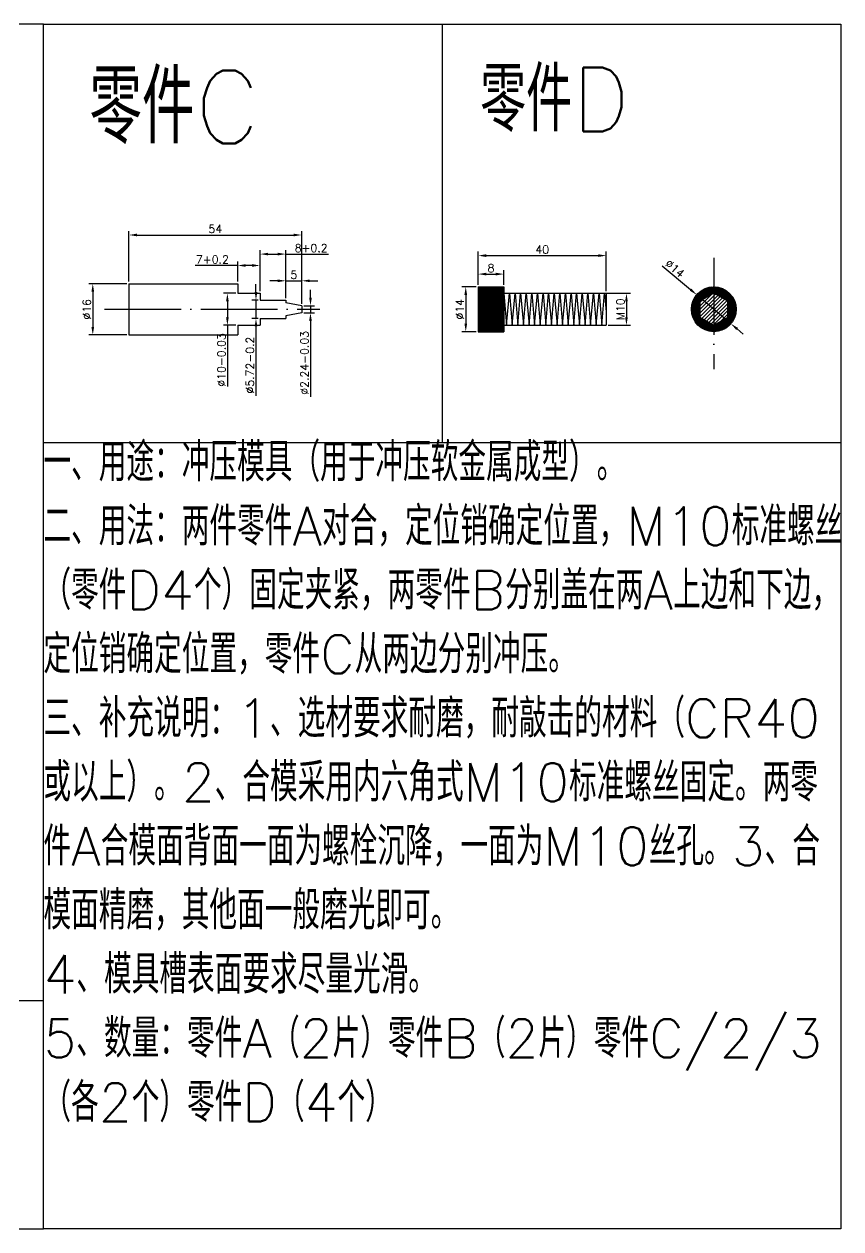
# Model space of a CAD drawing. Header units: millimetres. Extents: x 66 to 909, y 63 to 439.
# Drawn here: x 654.3 to 909.4, y 62.9 to 439.4 of the extents above; entities that cross this region are included whole.
import ezdxf

# ---------------------------------------------------------------- set-up
doc = ezdxf.new("R2010")
doc.units = ezdxf.units.MM
doc.linetypes.add('ACAD_ISO04W100', pattern=[30, 24, -3, 0, -3])
for name, color, linetype, lineweight in [('dim', 82, 'Continuous', 9), ('图层4', 250, 'Continuous', 20), ('图层5', 253, 'Continuous', 5)]:
    doc.layers.add(name, color=color, linetype=linetype, lineweight=lineweight)
doc.layers.add('图层1', color=1, linetype='ACAD_ISO04W100')
doc.styles.get("Standard").update_dxf_attribs({"font": 'txt', "bigfont": 'gbcbig.shx'})
doc.dimstyles.new('ISO-25', dxfattribs={"dimtxt": 2.5, "dimasz": 2.5, "dimexe": 1.25, "dimexo": 0.625, "dimtad": 1, "dimtxsty": 'Standard', "dimcen": 2.5, "dimadec": 0, "dimazin": 0, "dimtfac": 1, "dimtmove": 0, "dimatfit": 3, "dimfxl": 0, "dimarcsym": 0})

# ---------------------------------------------------------------- blocks, each defined once
blk = doc.blocks.new('*D59')
at = {"layer": 'Defpoints', "color": 0}
for p in [(721.04, 363.95), (721.04, 358.27), (728.04, 355.27)]:
    blk.add_point(p, dxfattribs=at)
at = {"layer": 'dim', "color": 0, "lineweight": -2}
for p, q in [((721.04, 358.9), (721.04, 365.2)), ((728.04, 355.9), (728.04, 365.2)), ((721.04, 363.95), (707.71, 363.95)), ((725.54, 363.95), (723.54, 363.95))]:
    blk.add_line(p, q, dxfattribs=at)
at = {"layer": 'dim', "color": 0}
for points in [[(723.54, 364.37), (723.54, 363.54), (721.04, 363.95)], [(725.54, 364.37), (725.54, 363.54), (728.04, 363.95)]]:
    blk.add_solid(points, dxfattribs=at)
at = {"layer": 'dim', "color": 0, "insert": (713.12, 365.83), "char_height": 2.5, "attachment_point": 5}
blk.add_mtext('7+0.2', dxfattribs=at)
blk = doc.blocks.new('*D60')
at = {"layer": 'Defpoints', "color": 0}
for p in [(687.04, 358.27), (675.77, 342.27), (687.04, 342.27)]:
    blk.add_point(p, dxfattribs=at)
at = {"layer": 'dim', "color": 0, "lineweight": -2}
for p, q in [((686.42, 358.27), (674.52, 358.27)), ((675.77, 355.77), (675.77, 344.77)), ((686.42, 342.27), (674.52, 342.27))]:
    blk.add_line(p, q, dxfattribs=at)
at = {"layer": 'dim', "color": 0}
for points in [[(675.35, 355.77), (676.19, 355.77), (675.77, 358.27)], [(675.35, 344.77), (676.19, 344.77), (675.77, 342.27)]]:
    blk.add_solid(points, dxfattribs=at)
at = {"layer": 'dim', "color": 0, "insert": (673.9, 350.27), "char_height": 2.5, "attachment_point": 5, "rotation": 90}
blk.add_mtext('%%C16', dxfattribs=at)
blk = doc.blocks.new('*D61')
at = {"layer": 'Defpoints', "color": 0}
for p in [(721.04, 355.27), (717.81, 345.27), (721.04, 345.27)]:
    blk.add_point(p, dxfattribs=at)
at = {"layer": 'dim', "color": 0, "lineweight": -2}
for p, q in [((720.42, 355.27), (716.56, 355.27)), ((717.81, 352.77), (717.81, 347.77)), ((720.42, 345.27), (716.56, 345.27)), ((717.81, 345.27), (717.81, 326.11))]:
    blk.add_line(p, q, dxfattribs=at)
at = {"layer": 'dim', "color": 0}
for points in [[(717.39, 352.77), (718.23, 352.77), (717.81, 355.27)], [(717.39, 347.77), (718.23, 347.77), (717.81, 345.27)]]:
    blk.add_solid(points, dxfattribs=at)
at = {"layer": 'dim', "color": 0, "insert": (715.94, 334.44), "char_height": 2.5, "attachment_point": 5, "rotation": 90}
blk.add_mtext('%%C10-0.03', dxfattribs=at)
blk = doc.blocks.new('*D63')
at = {"layer": 'Defpoints', "color": 0}
for p in [(796.14, 357.27), (792.26, 343.27), (796.14, 343.27)]:
    blk.add_point(p, dxfattribs=at)
at = {"layer": 'dim', "color": 0, "lineweight": -2}
for p, q in [((795.52, 357.27), (791.01, 357.27)), ((792.26, 354.77), (792.26, 345.77)), ((795.52, 343.27), (791.01, 343.27))]:
    blk.add_line(p, q, dxfattribs=at)
at = {"layer": 'dim', "color": 0}
for points in [[(791.84, 354.77), (792.67, 354.77), (792.26, 357.27)], [(791.84, 345.77), (792.67, 345.77), (792.26, 343.27)]]:
    blk.add_solid(points, dxfattribs=at)
at = {"layer": 'dim', "color": 0, "insert": (790.38, 350.27), "char_height": 2.5, "attachment_point": 5, "rotation": 90}
blk.add_mtext('%%C14', dxfattribs=at)
blk = doc.blocks.new('*D64')
at = {"layer": 'Defpoints', "color": 0}
for p in [(836.14, 367.04), (796.14, 357.27), (836.14, 355.27)]:
    blk.add_point(p, dxfattribs=at)
at = {"layer": 'dim', "color": 0, "lineweight": -2}
for p, q in [((796.14, 357.9), (796.14, 368.29)), ((798.64, 367.04), (833.64, 367.04)), ((836.14, 355.9), (836.14, 368.29))]:
    blk.add_line(p, q, dxfattribs=at)
at = {"layer": 'dim', "color": 0}
for points in [[(798.64, 367.46), (798.64, 366.62), (796.14, 367.04)], [(833.64, 367.46), (833.64, 366.62), (836.14, 367.04)]]:
    blk.add_solid(points, dxfattribs=at)
at = {"layer": 'dim', "color": 0, "insert": (816.14, 368.92), "char_height": 2.5, "attachment_point": 5}
blk.add_mtext('40', dxfattribs=at)
blk = doc.blocks.new('*D65')
at = {"layer": 'Defpoints', "color": 0}
for p in [(804.14, 361.27), (796.14, 357.27), (804.14, 357.27)]:
    blk.add_point(p, dxfattribs=at)
at = {"layer": 'dim', "color": 0, "lineweight": -2}
for p, q in [((796.14, 357.9), (796.14, 362.52)), ((804.14, 357.9), (804.14, 362.52)), ((798.64, 361.27), (801.64, 361.27))]:
    blk.add_line(p, q, dxfattribs=at)
at = {"layer": 'dim', "color": 0}
for points in [[(798.64, 361.68), (798.64, 360.85), (796.14, 361.27)], [(801.64, 361.68), (801.64, 360.85), (804.14, 361.27)]]:
    blk.add_solid(points, dxfattribs=at)
at = {"layer": 'dim', "color": 0, "insert": (800.14, 363.14), "char_height": 2.5, "attachment_point": 5}
blk.add_mtext('8', dxfattribs=at)
blk = doc.blocks.new('*D66')
at = {"layer": 'Defpoints', "color": 0}
for p in [(835.64, 355.27), (836.14, 345.27), (842.44, 345.27)]:
    blk.add_point(p, dxfattribs=at)
at = {"layer": 'dim', "color": 0, "lineweight": -2}
for p, q in [((836.26, 355.27), (843.69, 355.27)), ((842.44, 352.77), (842.44, 347.77)), ((836.77, 345.27), (843.69, 345.27))]:
    blk.add_line(p, q, dxfattribs=at)
at = {"layer": 'dim', "color": 0}
for points in [[(842.03, 352.77), (842.86, 352.77), (842.44, 355.27)], [(842.03, 347.77), (842.86, 347.77), (842.44, 345.27)]]:
    blk.add_solid(points, dxfattribs=at)
at = {"layer": 'dim', "color": 0, "insert": (840.57, 350.27), "char_height": 2.5, "attachment_point": 5, "rotation": 90}
blk.add_mtext('M10', dxfattribs=at)
blk = doc.blocks.new('*D67')
at = {"layer": 'Defpoints', "color": 0}
for p in [(864.39, 354.79), (875.08, 345.75)]:
    blk.add_point(p, dxfattribs=at)
at = {"layer": 'dim', "color": 0, "lineweight": -2}
for p, q in [((853.65, 363.86), (862.48, 356.4)), ((875.08, 345.75), (864.39, 354.79)), ((876.99, 344.14), (878.9, 342.53))]:
    blk.add_line(p, q, dxfattribs=at)
at = {"layer": 'dim', "color": 0}
for points in [[(862.75, 356.72), (862.21, 356.09), (864.39, 354.79)], [(877.26, 344.46), (876.72, 343.82), (875.08, 345.75)]]:
    blk.add_solid(points, dxfattribs=at)
at = {"layer": 'dim', "color": 0, "insert": (857.57, 363.01), "char_height": 2.5, "attachment_point": 5, "rotation": 319.797}
blk.add_mtext('∅14', dxfattribs=at)
blk = doc.blocks.new('*D68')
at = {"layer": 'Defpoints', "color": 0}
for p in [(741.04, 373.48), (687.04, 358.27), (741.04, 351.39)]:
    blk.add_point(p, dxfattribs=at)
at = {"layer": 'dim', "color": 0, "lineweight": -2}
for p, q in [((687.04, 358.9), (687.04, 374.73)), ((689.54, 373.48), (738.54, 373.48)), ((741.04, 352.02), (741.04, 374.73))]:
    blk.add_line(p, q, dxfattribs=at)
at = {"layer": 'dim', "color": 0}
for points in [[(689.54, 373.9), (689.54, 373.07), (687.04, 373.48)], [(738.54, 373.9), (738.54, 373.07), (741.04, 373.48)]]:
    blk.add_solid(points, dxfattribs=at)
at = {"layer": 'dim', "color": 0, "insert": (714.04, 375.36), "char_height": 2.5, "attachment_point": 5}
blk.add_mtext('54', dxfattribs=at)
blk = doc.blocks.new('*D69')
at = {"layer": 'Defpoints', "color": 0}
for p in [(736.04, 367.52), (728.04, 355.9), (736.04, 353.13)]:
    blk.add_point(p, dxfattribs=at)
at = {"layer": 'dim', "color": 0, "lineweight": -2}
for p, q in [((728.04, 356.52), (728.04, 368.77)), ((730.54, 367.52), (733.54, 367.52)), ((736.04, 353.76), (736.04, 368.77)), ((736.04, 367.52), (749.37, 367.52))]:
    blk.add_line(p, q, dxfattribs=at)
at = {"layer": 'dim', "color": 0}
for points in [[(730.54, 367.93), (730.54, 367.1), (728.04, 367.52)], [(733.54, 367.93), (733.54, 367.1), (736.04, 367.52)]]:
    blk.add_solid(points, dxfattribs=at)
at = {"layer": 'dim', "color": 0, "insert": (743.96, 369.39), "char_height": 2.5, "attachment_point": 5}
blk.add_mtext('8+0.2', dxfattribs=at)
blk = doc.blocks.new('*D70')
at = {"layer": 'Defpoints', "color": 0}
for p in [(741.04, 359.17), (736.04, 353.13), (741.04, 351.39)]:
    blk.add_point(p, dxfattribs=at)
at = {"layer": 'dim', "color": 0, "lineweight": -2}
for p, q in [((733.54, 359.17), (731.04, 359.17)), ((736.04, 353.76), (736.04, 360.42)), ((736.04, 359.17), (741.04, 359.17)), ((741.04, 352.02), (741.04, 360.42)), ((743.54, 359.17), (746.04, 359.17))]:
    blk.add_line(p, q, dxfattribs=at)
at = {"layer": 'dim', "color": 0}
for points in [[(733.54, 359.59), (733.54, 358.75), (736.04, 359.17)], [(743.54, 359.59), (743.54, 358.75), (741.04, 359.17)]]:
    blk.add_solid(points, dxfattribs=at)
at = {"layer": 'dim', "color": 0, "insert": (738.54, 361.04), "char_height": 2.5, "attachment_point": 5}
blk.add_mtext('5', dxfattribs=at)
blk = doc.blocks.new('*D71')
at = {"layer": 'Defpoints', "color": 0}
for p in [(728.04, 353.13), (726.74, 347.41), (728.04, 347.41)]:
    blk.add_point(p, dxfattribs=at)
at = {"layer": 'dim', "color": 0, "lineweight": -2}
for p, q in [((726.74, 355.63), (726.74, 358.13)), ((727.42, 353.13), (725.49, 353.13)), ((726.74, 353.13), (726.74, 347.41)), ((727.42, 347.41), (725.49, 347.41)), ((726.74, 344.91), (726.74, 323.25))]:
    blk.add_line(p, q, dxfattribs=at)
at = {"layer": 'dim', "color": 0}
for points in [[(726.33, 355.63), (727.16, 355.63), (726.74, 353.13)], [(726.33, 344.91), (727.16, 344.91), (726.74, 347.41)]]:
    blk.add_solid(points, dxfattribs=at)
at = {"layer": 'dim', "color": 0, "insert": (724.87, 332.83), "char_height": 2.5, "attachment_point": 5, "rotation": 90}
blk.add_mtext('%%C5.72-0.2', dxfattribs=at)
blk = doc.blocks.new('*D72')
at = {"layer": 'Defpoints', "color": 0}
for p in [(741.04, 351.39), (741.04, 349.15), (743.76, 349.15)]:
    blk.add_point(p, dxfattribs=at)
at = {"layer": 'dim', "color": 0, "lineweight": -2}
for p, q in [((743.76, 353.89), (743.76, 356.39)), ((741.67, 351.39), (745.01, 351.39)), ((743.76, 351.39), (743.76, 349.15)), ((741.67, 349.15), (745.01, 349.15)), ((743.76, 346.65), (743.76, 322.9))]:
    blk.add_line(p, q, dxfattribs=at)
at = {"layer": 'dim', "color": 0}
for points in [[(743.35, 353.89), (744.18, 353.89), (743.76, 351.39)], [(743.35, 346.65), (744.18, 346.65), (743.76, 349.15)]]:
    blk.add_solid(points, dxfattribs=at)
at = {"layer": 'dim', "color": 0, "insert": (741.89, 333.53), "char_height": 2.5, "attachment_point": 5, "rotation": 90}
blk.add_mtext('%%C2.24-0.03', dxfattribs=at)

msp = doc.modelspace()

# ---------------------------------------------------------------- hatches: boundary and pattern name
at = {"layer": '图层4'}
h = msp.add_hatch(dxfattribs=at)
h.set_pattern_fill('ANSI31', color=256, scale=0.25, style=0)
h.paths.add_polyline_path([(869.732, 350.272), (865.402, 350.272), (865.402, 347.772), (869.732, 345.272)])
h.paths.add_polyline_path([(869.732, 350.272), (869.732, 345.272), (874.062, 347.772), (874.062, 350.272)])
h.paths.add_polyline_path([(869.732, 355.272), (869.732, 350.272), (874.062, 350.272), (874.062, 352.772)])
h.paths.add_polyline_path([(869.732, 355.272), (865.402, 352.772), (865.402, 350.272), (869.732, 350.272)])
at = {"layer": '图层5'}
h = msp.add_hatch(dxfattribs=at)
h.set_pattern_fill('ANSI31', color=256, scale=0.1, style=0)
h.paths.add_polyline_path([(804.141, 350.272), (796.141, 350.272), (796.141, 343.272), (804.141, 343.272)])
h.paths.add_polyline_path([(804.141, 350.272), (804.141, 357.272), (796.141, 357.272), (796.141, 350.272)])
h = msp.add_hatch(dxfattribs=at)
h.set_pattern_fill('ANSI31', color=256, scale=0.1, style=0)
h.paths.add_polyline_path([(869.732, 355.272), (869.732, 357.272, 0.4142136), (862.732, 350.272), (865.402, 350.272), (865.402, 352.772)])
h.paths.add_polyline_path([(869.732, 357.272), (869.732, 355.272), (874.062, 352.772), (874.062, 350.272), (876.732, 350.272, 0.4142136)])
h.paths.add_polyline_path([(869.732, 345.272), (869.732, 343.272, 0.4142136), (876.732, 350.272), (874.062, 350.272), (874.062, 347.772)])
h.paths.add_polyline_path([(869.732, 343.272), (869.732, 345.272), (865.402, 347.772), (865.402, 350.272), (862.732, 350.272, 0.4142136)])

# ---------------------------------------------------------------- linework, layer by layer
for p, q in [((784.874, 439.378), (784.874, 308.511)), ((687.041, 358.272), (687.041, 342.272)), ((687.041, 358.272), (721.041, 358.272)), ((721.041, 358.272), (721.041, 355.272)), ((721.041, 355.272), (728.041, 355.272)), ((728.041, 355.272), (728.041, 353.132)), ((796.141, 357.272), (796.141, 343.272)), ((796.141, 357.272), (804.141, 357.272)), ((804.141, 357.272), (804.141, 343.272)), ((804.141, 355.272), (836.141, 355.272)), ((804.141, 355.272), (805.016, 345.272)), ((805.016, 345.272), (805.89, 355.272)), ((805.89, 355.272), (806.765, 345.272)), ((806.765, 345.272), (807.64, 355.272)), ((807.64, 355.272), (808.515, 345.272)), ((808.515, 345.272), (809.39, 355.272)), ((809.39, 355.272), (810.265, 345.272)), ((810.265, 345.272), (811.14, 355.272)), ((811.14, 355.272), (812.015, 345.272)), ((812.015, 345.272), (812.89, 355.272)), ((812.89, 355.272), (813.764, 345.272)), ((813.764, 345.272), (814.639, 355.272)), ((814.639, 355.272), (815.514, 345.272)), ((815.514, 345.272), (816.389, 355.272)), ((816.389, 355.272), (817.264, 345.272)), ((817.264, 345.272), (818.139, 355.272)), ((818.139, 355.272), (819.014, 345.272)), ((819.014, 345.272), (819.889, 355.272)), ((819.889, 355.272), (820.764, 345.272)), ((820.764, 345.272), (821.638, 355.272)), ((821.638, 355.272), (822.513, 345.272)), ((822.513, 345.272), (823.388, 355.272)), ((823.388, 355.272), (824.263, 345.272)), ((824.263, 345.272), (825.138, 355.272)), ((825.138, 355.272), (826.013, 345.272)), ((826.013, 345.272), (826.888, 355.272)), ((826.888, 355.272), (827.763, 345.272)), ((827.763, 345.272), (828.638, 355.272)), ((828.638, 355.272), (829.512, 345.272)), ((829.512, 345.272), (830.387, 355.272)), ((830.387, 355.272), (831.262, 345.272)), ((831.262, 345.272), (832.137, 355.272)), ((832.137, 355.272), (833.012, 345.272)), ((833.012, 345.272), (833.887, 355.272)), ((833.887, 355.272), (834.762, 345.272)), ((834.762, 345.272), (835.637, 355.272)), ((835.637, 355.272), (836.141, 349.51)), ((836.141, 355.272), (836.141, 345.272)), ((728.041, 353.132), (736.041, 353.132)), ((736.041, 353.132), (736.041, 352.272)), ((736.041, 353.132), (736.041, 352.957)), ((741.041, 351.39), (736.041, 352.272)), ((741.041, 351.39), (741.041, 349.153)), ((728.041, 347.412), (728.041, 345.272)), ((728.041, 347.412), (736.041, 347.412)), ((741.041, 349.153), (736.041, 348.272)), ((736.041, 348.272), (736.041, 347.412)), ((721.041, 345.272), (728.041, 345.272)), ((721.041, 345.272), (721.041, 342.272)), ((796.141, 343.272), (804.141, 343.272)), ((804.141, 345.272), (836.141, 345.272)), ((687.041, 342.272), (721.041, 342.272)), ((909.39, 308.511), (660.358, 308.511)), ((385.593, 134.281), (660.358, 134.281))]:
    msp.add_line(p, q)
for points in [[(385.593, 62.933), (660.358, 62.933), (660.358, 439.378), (385.593, 439.378)], [(660.358, 439.378), (909.39, 439.378), (909.39, 62.933), (660.358, 62.933)], [(869.732, 355.272), (865.402, 352.772), (865.402, 347.772), (869.732, 345.272), (874.062, 347.772), (874.062, 352.772)]]:
    msp.add_lwpolyline(points, close=True)
msp.add_circle((869.732, 350.272), 7)
at = {"layer": '图层1'}
for p, q in [((869.732, 366.336), (869.732, 331.562)), ((679.397, 350.272), (746.679, 350.272))]:
    msp.add_line(p, q, dxfattribs=at)

# ---------------------------------------------------------------- texts
at = {"attachment_point": 1}
for s, insert, char_height, width in [('零件C', (674.688, 424.914), 22.8298, 100.15403), ('零件D', (796.706, 425.84), 20, 119.15375), ('一、用途：冲压模具（用于冲压软金属成型）。\\P二、用法：两件零件A对合，定位销确定位置，M10标准螺丝（零件D4个）固定夹紧，两零件B分别盖在两A上边和下边，定位销确定位置，零件C从两边分别冲压。\\P三、补充说明：1、选材要求耐磨，耐敲击的材料（CR40或以上）。2、合模采用内六角式M10标准螺丝固定。两零件A合模面背面一面为螺栓沉降，一面为M10丝孔。3、合模面精磨，其他面一般磨光即可。\\P4、模具槽表面要求尽量光滑。\\P5、数量：零件A（2片）零件B（2片）零件C/2/3（各2个）零件D（4个）', (660.358, 308.511), 12, 249.03162)]:
    msp.add_mtext(s, dxfattribs=dict(at, insert=insert, char_height=char_height, width=width))

# ---------------------------------------------------------------- dimensions: what is measured, and where the dimension line sits
at = {"layer": 'dim'}
for base, p1, p2, picture, middle in [((741.041, 373.484), (687.041, 358.272), (741.041, 351.39), '*D68', (714.041, 375.359)), ((836.141, 367.041), (796.141, 357.272), (836.141, 355.272), '*D64', (816.141, 368.916)), ((741.041, 359.17), (736.041, 353.132), (741.041, 351.39), '*D70', (738.541, 361.045)), ((804.141, 361.267), (796.141, 357.272), (804.141, 357.272), '*D65', (800.141, 363.142))]:
    dim = msp.add_linear_dim(base=base, p1=p1, p2=p2, dimstyle='ISO-25', dxfattribs=at)
    dim.commit()
    dim.dimension.update_dxf_attribs({"geometry": picture, "text_midpoint": middle})
for base, p1, p2, text, picture, middle in [((736.041, 367.516), (728.041, 355.897), (736.041, 353.132), '8+0.2', '*D69', (743.958, 369.391)), ((721.041, 363.953), (728.041, 355.272), (721.041, 358.272), '7+0.2', '*D59', (713.125, 365.828))]:
    dim = msp.add_linear_dim(base=base, p1=p1, p2=p2, text=text, dimstyle='ISO-25', dxfattribs=at)
    dim.commit()
    dim.dimension.update_dxf_attribs({"geometry": picture, "text_midpoint": middle})
dim = msp.add_diameter_dim_2p(p1=(875.079, 345.753), p2=(864.386, 354.79), dimstyle='ISO-25', dxfattribs=at)
dim.commit()
dim.dimension.update_dxf_attribs({"geometry": '*D67', "text_midpoint": (856.357, 361.576), "dimtype": 163})
for base, p1, p2, text, picture, middle in [((675.77, 342.272), (687.041, 358.272), (687.041, 342.272), '%%C<>', '*D60', (673.895, 350.272)), ((726.744, 347.412), (728.041, 353.132), (728.041, 347.412), '%%C5.72-0.2', '*D71', (724.869, 332.828)), ((717.811, 345.272), (721.041, 355.272), (721.041, 345.272), '%%C10-0.03', '*D61', (715.936, 334.438)), ((743.765, 349.153), (741.041, 351.39), (741.041, 349.153), '%%C2.24-0.03', '*D72', (741.89, 333.528)), ((792.257, 343.272), (796.141, 357.272), (796.141, 343.272), '%%C<>', '*D63', (790.382, 350.272)), ((842.443, 345.272), (835.637, 355.272), (836.141, 345.272), 'M10', '*D66', (840.568, 350.272))]:
    dim = msp.add_linear_dim(base=base, p1=p1, p2=p2, angle=90, text=text, dimstyle='ISO-25', dxfattribs=at)
    dim.commit()
    dim.dimension.update_dxf_attribs({"geometry": picture, "text_midpoint": middle})

doc.saveas('drawing.dxf')
